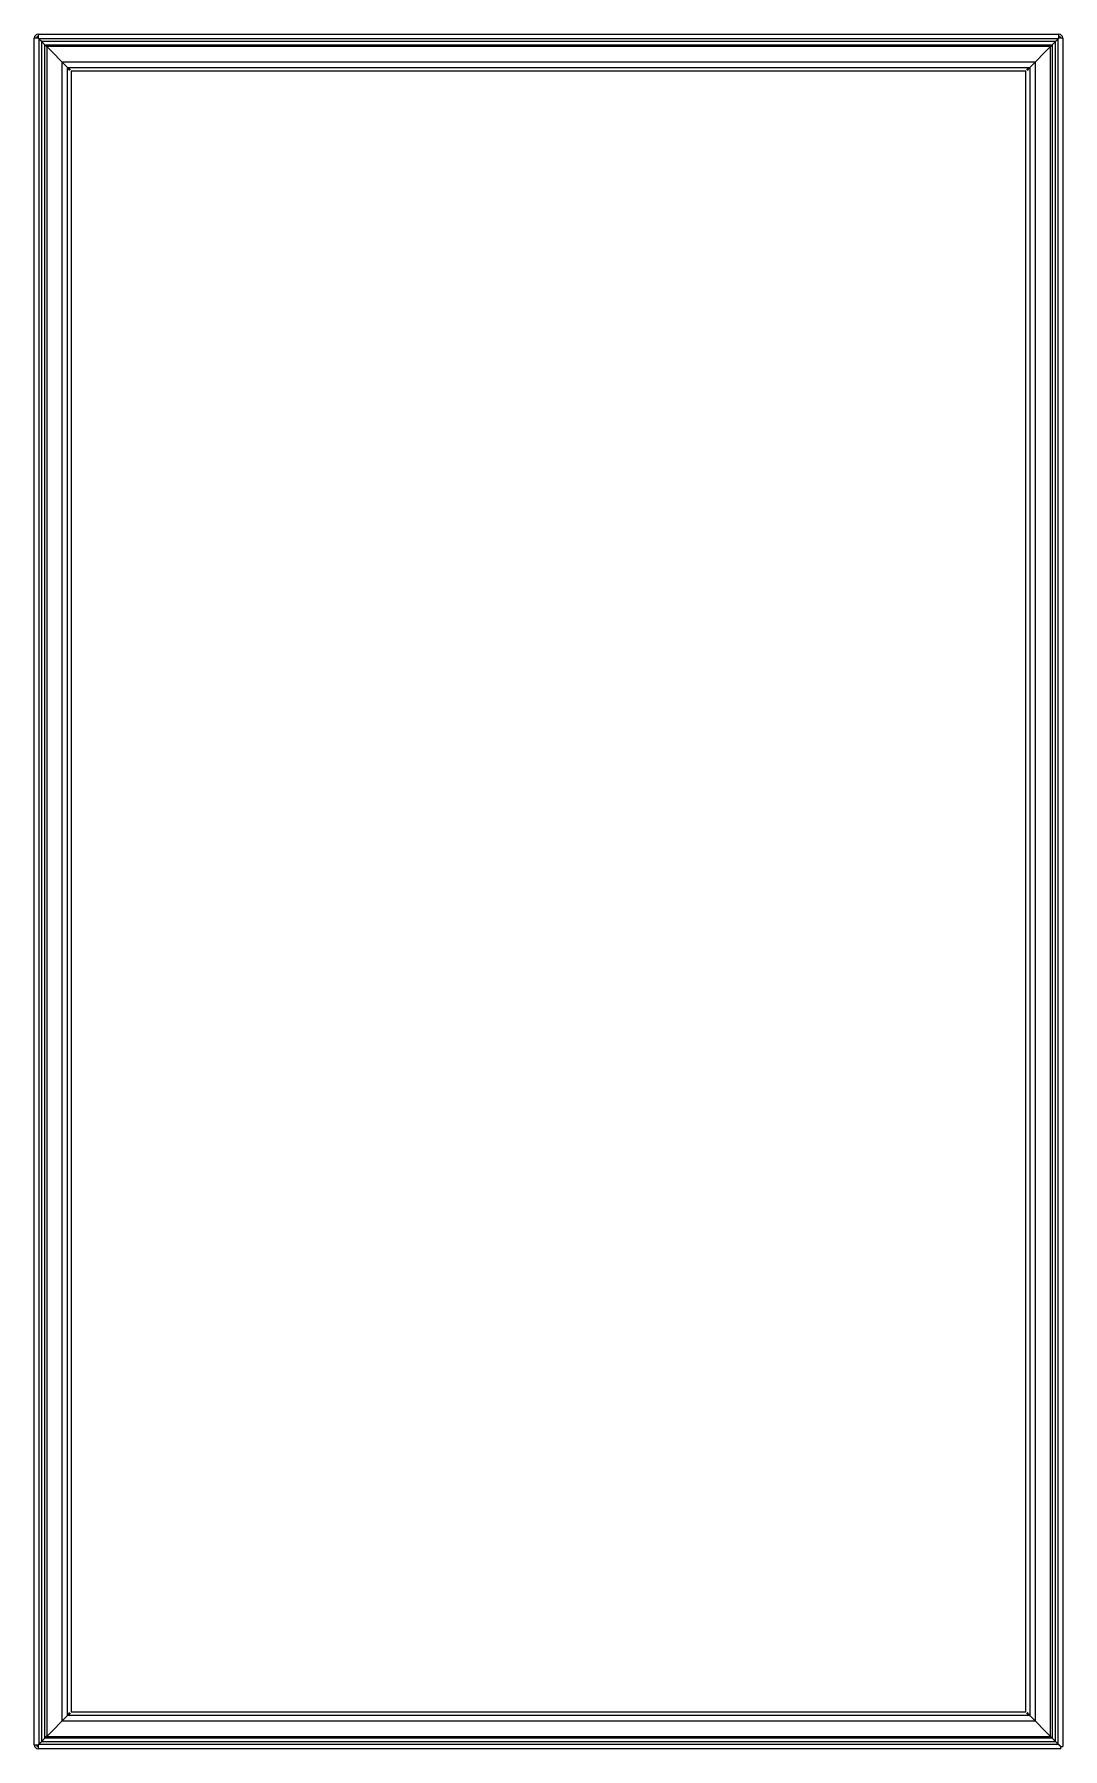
# Model space of a CAD drawing. Header units: millimetres. Extents: x 115 to 715, y 77 to 1077.
import ezdxf

# ---------------------------------------------------------------- set-up
doc = ezdxf.new("R2010")
doc.units = ezdxf.units.MM
doc.header["$LTSCALE"] = 75.540846
doc.layers.add('PART', color=7, linetype='CONTINUOUS')

msp = doc.modelspace()

# ---------------------------------------------------------------- linework, layer by layer
at = {"layer": 'PART', "color": 7, "linetype": 'CONTINUOUS'}
for p, q in [((115.4, 79.5), (115.4, 1075.1)), ((117.6, 1075.1), (115.4, 1075.1)), ((117.6, 1077.3), (117.6, 1075.1)), ((117.6, 1077.3), (713.2, 1077.3)), ((117.6, 1075.1), (118.1, 1074.6)), ((118.1, 1074.6), (118.1, 80)), ((712.7, 1074.6), (118.1, 1074.6)), ((118.5, 1074.2), (119, 1073.7)), ((119, 1073.7), (119.1, 1073.6)), ((119.1, 1073.6), (121.5, 1071.2)), ((119.6, 1073.1), (119.6, 81.5)), ((711.2, 1073.1), (119.6, 1073.1)), ((121.5, 83.4), (121.5, 1071.2)), ((121.5, 1071.2), (709.2, 1071.2)), ((122.6, 1070.1), (122.6, 84.5)), ((122.6, 1070.1), (134.7, 1058)), ((708.2, 1070.1), (122.6, 1070.1)), ((708.2, 1070.1), (696.1, 1058)), ((708.2, 84.5), (708.2, 1070.1)), ((711.7, 1073.6), (709.2, 1071.2)), ((709.2, 1071.2), (709.2, 83.4)), ((711.2, 81.5), (711.2, 1073.1)), ((711.8, 1073.7), (711.7, 1073.6)), ((712.3, 1074.2), (711.8, 1073.7)), ((713.2, 1075.1), (712.7, 1074.6)), ((712.7, 80), (712.7, 1074.6)), ((713.2, 1075.1), (713.2, 1077.3)), ((715.4, 1075.1), (713.2, 1075.1)), ((715.4, 1075.1), (715.4, 78.5)), ((131.4, 1061.3), (131.4, 93.3)), ((131.4, 1061.3), (699.4, 1061.3)), ((699.4, 93.3), (699.4, 1061.3)), ((134.7, 96.6), (134.7, 1058)), ((134.7, 1058), (696.1, 1058)), ((136.9, 1055.8), (136.9, 98.8)), ((693.9, 1055.8), (136.9, 1055.8)), ((693.9, 98.8), (693.9, 1055.8)), ((696.1, 1058), (696.1, 96.6)), ((134.7, 96.6), (122.6, 84.5)), ((699.4, 93.3), (131.4, 93.3)), ((696.1, 96.6), (134.7, 96.6)), ((136.9, 98.8), (693.9, 98.8)), ((708.2, 84.5), (696.1, 96.6)), ((117.6, 79.5), (118.1, 80)), ((118.1, 80), (712.7, 80)), ((118.5, 80.4), (119, 80.9)), ((119, 80.9), (119.1, 81)), ((121.5, 83.4), (119.1, 81)), ((119.6, 81.5), (711.2, 81.5)), ((709.2, 83.4), (121.5, 83.4)), ((122.6, 84.5), (708.2, 84.5)), ((709.2, 83.4), (711.7, 81)), ((711.7, 81), (711.8, 80.9)), ((115.4, 79.5), (117.6, 79.5)), ((117.6, 79.5), (117.6, 77.3)), ((714.2, 77.3), (117.6, 77.3)), ((713.8, 78.9), (713.9, 78.8)), ((713.9, 78.8), (714, 78.7)), ((714, 78.7), (713.9, 78.8)), ((714, 78.7), (714.2, 78.5)), ((714.2, 78.5), (714, 78.7)), ((714.2, 78.5), (715.4, 78.5)), ((714.2, 77.3), (714.2, 78.5))]:
    msp.add_line(p, q, dxfattribs=at)
for centre, radius, start, end in [((117.6, 1075.1), 2.2, 90, 180), ((117.6, 1075.1), 1, 90, 180), ((80.3, 1035.2), 54.6, 44.6792, 44.8572), ((74.6, 1023.8), 66.6, 44.9099, 45.2602), ((59.5, 1007.6), 88.8, 44.7753, 45.1126), ((645.7, 1133.1), 88.8, 314.7753, 315.1126), ((661.9, 1118.1), 66.6, 314.9099, 315.2602), ((673.3, 1112.4), 54.6, 314.6792, 314.8572), ((713.2, 1075.1), 2.2, 0, 90), ((713.2, 1075.1), 1, 0, 90), ((157.5, 42.2), 54.6, 134.6792, 134.8572), ((169.2, 36.2), 67.1, 134.9059, 135.2593), ((185.1, 21.5), 88.8, 134.7753, 135.1126), ((771.3, 147.2), 89, 224.7756, 225.1136), ((756.3, 130.9), 66.8, 224.9103, 225.2598), ((673.3, 42.2), 54.6, 45.1428, 45.3208), ((117.6, 79.5), 2.2, 180, 270), ((117.6, 79.5), 1, 180, 270), ((809, 175.3), 135.5, 224.8585, 224.9876), ((1029.8, 395.6), 447.4, 224.9539, 225.0795)]:
    msp.add_arc(centre, radius, start, end, dxfattribs=at)
for points, knots in [([(118.1, 1074.6), (118.1, 1074.6), (118, 1074.7), (117.9, 1074.8), (117.8, 1074.9), (117.6, 1075), (117.6, 1075.1)], [0, 0, 0, 0, 0.07964, 0.29874, 0.61713, 1, 1, 1, 1]), ([(712.7, 1074.6), (712.7, 1074.6), (712.7, 1074.7), (712.8, 1074.8), (713, 1074.9), (713.1, 1075), (713.2, 1075.1)], [0, 0, 0, 0, 0.07975, 0.29901, 0.61739, 1, 1, 1, 1]), ([(134.7, 1058), (134.9, 1057.9), (135.5, 1057.5), (136.2, 1057), (136.6, 1056.5)], [0, 0, 0, 0, 0.28056, 1, 1, 1, 1]), ([(136, 1056.2), (136, 1056.2), (135.7, 1056.5), (135.6, 1056.7), (135.4, 1056.9)], [0, 0, 0, 0, 0.22806, 1, 1, 1, 1]), ([(694.3, 1056.7), (694.3, 1056.7), (694.5, 1056.9), (694.8, 1057.1), (695, 1057.3)], [0, 0, 0, 0, 0.22806, 1, 1, 1, 1]), ([(696.1, 1058), (696, 1057.8), (695.5, 1057.1), (695.1, 1056.5), (694.6, 1056.1)], [0, 0, 0, 0, 0.28056, 1, 1, 1, 1]), ([(134.7, 96.6), (134.8, 96.8), (135.2, 97.5), (135.7, 98.2), (136.1, 98.5)], [0, 0, 0, 0, 0.28056, 1, 1, 1, 1]), ([(136.5, 98), (136.4, 97.9), (136.2, 97.7), (136, 97.5), (135.8, 97.3)], [0, 0, 0, 0, 0.22806, 1, 1, 1, 1]), ([(696.1, 96.6), (695.9, 96.7), (695.2, 97.2), (694.5, 97.6), (694.2, 98.1)], [0, 0, 0, 0, 0.28056, 1, 1, 1, 1]), ([(694.7, 98.4), (694.8, 98.4), (695, 98.1), (695.2, 97.9), (695.3, 97.7)], [0, 0, 0, 0, 0.22806, 1, 1, 1, 1]), ([(118.1, 80), (118.1, 80), (118, 79.9), (117.9, 79.9), (117.8, 79.7), (117.6, 79.6), (117.6, 79.5)], [0, 0, 0, 0, 0.07975, 0.29901, 0.61739, 1, 1, 1, 1]), ([(711.8, 80.9), (711.9, 80.8), (712.1, 80.6), (712.4, 80.3), (712.6, 80.1)], [0, 0, 0, 0, 0.28425, 1, 1, 1, 1]), ([(712.7, 80), (712.7, 80), (712.5, 80.2), (712.4, 80.3), (712.1, 80.6), (711.9, 80.8), (711.8, 80.9)], [0, 0, 0, 0, 0.10053, 0.34523, 0.65836, 1, 1, 1, 1]), ([(712.7, 80), (712.7, 80), (712.7, 80), (712.8, 79.9), (712.9, 79.8), (713.1, 79.6), (713.4, 79.3), (713.7, 79), (713.8, 78.9)], [0, 0, 0, 0, 0.02597, 0.09815, 0.20664, 0.34066, 0.65457, 1, 1, 1, 1]), ([(712.7, 80), (712.7, 80), (712.7, 80), (712.7, 80), (712.7, 80)], [0, 0, 0, 0, 0.75705, 1, 1, 1, 1]), ([(712.9, 79.7), (712.9, 79.8), (712.8, 79.8), (712.8, 79.9), (712.7, 80)], [0, 0, 0, 0, 0.32601, 1, 1, 1, 1])]:
    msp.add_open_spline(points, degree=3, knots=knots, dxfattribs=at)
for points in [[(118.5, 1074.2), (118.6, 1074), (118.8, 1073.9), (119, 1073.7)], [(121.5, 1071.2), (121.7, 1070.9), (122, 1070.7), (122.2, 1070.5)], [(122.6, 1070.1), (122.3, 1070.4), (122.1, 1070.6), (121.8, 1070.9)], [(708.2, 1070.1), (708.4, 1070.4), (708.7, 1070.6), (709, 1070.9)], [(709.2, 1071.2), (709, 1070.9), (708.8, 1070.7), (708.5, 1070.5)], [(712.3, 1074.2), (712.1, 1074), (712, 1073.9), (711.8, 1073.7)], [(135.4, 1056.9), (135.1, 1057.3), (134.9, 1057.6), (134.7, 1058)], [(695, 1057.3), (695.3, 1057.5), (695.7, 1057.8), (696.1, 1058)], [(135.8, 97.3), (135.4, 97.1), (135, 96.8), (134.7, 96.6)], [(695.3, 97.7), (695.6, 97.3), (695.8, 97), (696.1, 96.6)], [(118.5, 80.4), (118.6, 80.6), (118.8, 80.7), (119, 80.9)], [(121.5, 83.4), (121.7, 83.7), (122, 83.9), (122.2, 84.1)], [(122.6, 84.5), (122.3, 84.2), (122.1, 84), (121.8, 83.7)], [(708.2, 84.5), (708.4, 84.2), (708.7, 84), (708.9, 83.7)], [(709.2, 83.4), (709, 83.7), (708.8, 83.9), (708.6, 84.1)]]:
    msp.add_open_spline(points, degree=3, dxfattribs=at)

doc.saveas('drawing.dxf')
